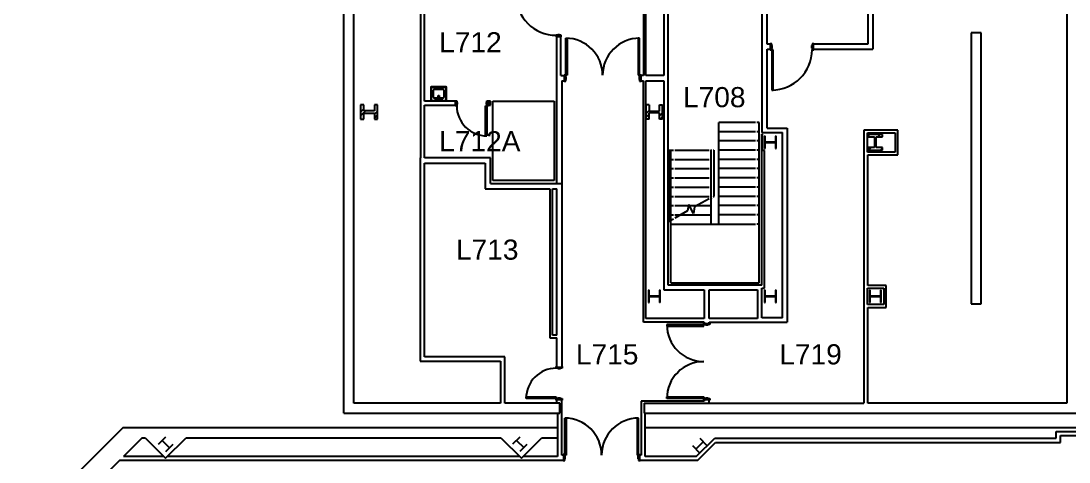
# Model space of a CAD drawing. Header units: inches. Extents: x 3 to 4899, y -154 to 4824.
# Drawn here: x 1100 to 2349, y 2703 to 3229 of the extents above; entities that cross this region are included whole.
import ezdxf

# ---------------------------------------------------------------- set-up
doc = ezdxf.new("R2010")
doc.units = ezdxf.units.IN
doc.header["$LTSCALE"] = 96
doc.header["$MEASUREMENT"] = 0
for name, color, linetype in [('A-ANNO-ROOM', 4, 'CONTINUOUS'), ('A-COLS', 5, 'CONTINUOUS'), ('A-DOOR', 2, 'CONTINUOUS'), ('A-FLOR-EVTR', 1, 'CONTINUOUS'), ('A-FLOR-PFIX', 2, 'CONTINUOUS'), ('A-FLOR-STRS', 2, 'CONTINUOUS'), ('A-WALL-FULL', 6, 'CONTINUOUS')]:
    doc.layers.add(name, color=color, linetype=linetype)
doc.styles.add('Arial', font='arial.ttf')
pattern_1 = [(45, (-0.0003, -2e-06), (-9.503515, 9.503515), []), (45, (-0.0003, 14.4), (-9.503515, 9.503515), [])]

msp = doc.modelspace()

# ---------------------------------------------------------------- hatches: boundary and pattern name
at = {"layer": 'A-COLS'}
h = msp.add_hatch(dxfattribs=at)
h.set_pattern_fill('FP_41', color=256, angle=-90, style=0, pattern_type=2)
h.set_pattern_definition([(45, (-0.0003, -2e-06), (-9.503515, 9.503515), []), (45, (-0.0003, 14.4), (-9.503515, 9.503515), [])])
h.paths.add_polyline_path([(1524.7, 3111.5), (1524.7, 3128.7), (1520.9, 3128.7), (1520.9, 3121.3), (1508.3, 3121.3), (1508.3, 3128.7), (1504.5, 3128.7), (1504.5, 3111.5), (1508.3, 3111.5), (1508.3, 3118.9), (1520.9, 3118.9), (1520.9, 3111.5)], flags=0)
h = msp.add_hatch(dxfattribs=at)
h.set_pattern_fill('FP_60', color=256, angle=90, style=0, pattern_type=2)
h.set_pattern_definition(pattern_1)
h.paths.add_polyline_path([(1861.1, 3117.1), (1864.6, 3117.1), (1864.6, 3128.6), (1861.1, 3128.6), (1861.1, 3121.2), (1848.5, 3121.2), (1848.5, 3128.6), (1845, 3128.6), (1845, 3117.1), (1848.5, 3117.1), (1848.5, 3119), (1861.1, 3119)], flags=0)
h = msp.add_hatch(dxfattribs=at)
h.set_pattern_fill('FP_60', color=256, angle=90, style=0, pattern_type=2)
h.set_pattern_definition(pattern_1)
h.paths.add_polyline_path([(1861.1, 3111.6), (1864.6, 3111.6), (1864.6, 3117.1), (1861.1, 3117.1)], flags=0)
h.paths.add_polyline_path([(1845, 3111.6), (1848.5, 3111.6), (1848.5, 3117.1), (1845, 3117.1), (1845, 3113.3)], flags=0)
h = msp.add_hatch(dxfattribs=at)
h.set_pattern_fill('FP_69', color=256, angle=-90, style=0, pattern_type=2)
h.set_pattern_definition([(45, (-0.0003, -2e-06), (-9.503515, 9.503515), []), (45, (-0.0003, 14.4), (-9.503515, 9.503515), [])])
h.paths.add_polyline_path([(1986.2, 3076.8), (1986.8, 3076.8), (1986.8, 3083.9), (1999.4, 3083.9), (1999.4, 3076.8), (2000.1, 3076.8), (2000.1, 3091.3), (1999.4, 3091.3), (1999.4, 3084.3), (1986.8, 3084.3), (1986.8, 3091.3), (1986.1, 3091.3), (1986.1, 3076.8)], flags=0)
h = msp.add_hatch(dxfattribs=at)
h.set_pattern_fill('FP_57', color=256, style=0, pattern_type=2)
h.set_pattern_definition([(45, (-0.0003, -2e-06), (-9.503515, 9.503515), []), (45, (-0.0003, 14.4), (-9.503515, 9.503515), [])])
h.paths.add_polyline_path([(2126.7, 3074.7), (2126.7, 3077.8), (2119.3, 3077.8), (2119.3, 3090.4), (2126.7, 3090.4), (2126.7, 3093.4), (2110, 3093.4), (2110, 3090.4), (2117.4, 3090.4), (2117.4, 3077.8), (2110, 3077.8), (2110, 3074.7), (2126, 3074.7)], flags=0)
h = msp.add_hatch(dxfattribs=at)
h.set_pattern_fill('FP_52', color=256, angle=-90, style=0, pattern_type=2)
h.set_pattern_definition([(45, (-0.0003, -2e-06), (-9.503515, 9.503515), []), (45, (-0.0003, 14.4), (-9.503515, 9.503515), [])])
h.paths.add_polyline_path([(1847.8, 2893.1), (1848.5, 2893.1), (1848.5, 2900.1), (1861.1, 2900.1), (1861.1, 2893.1), (1861.8, 2893.1), (1861.8, 2907.6), (1861.1, 2907.6), (1861.1, 2900.5), (1848.5, 2900.5), (1848.5, 2907.6), (1847.8, 2907.6), (1847.8, 2898.5)], flags=0)
h = msp.add_hatch(dxfattribs=at)
h.set_pattern_fill('FP_55', color=256, angle=-90, style=0, pattern_type=2)
h.set_pattern_definition([(45, (-0.0003, -2e-06), (-9.503515, 9.503515), []), (45, (-0.0003, 14.4), (-9.503515, 9.503515), [])])
h.paths.add_polyline_path([(1999.4, 2893.1), (2000.1, 2893.1), (2000.1, 2907.6), (1999.4, 2907.6), (1999.4, 2900.5), (1986.8, 2900.5), (1986.8, 2907.6), (1986.1, 2907.6), (1986.1, 2893.1), (1986.8, 2893.1), (1986.8, 2900.1), (1999.4, 2900.1)], flags=0)
h = msp.add_hatch(dxfattribs=at)
h.set_pattern_fill('FP_53', color=256, angle=-90, style=0, pattern_type=2)
h.set_pattern_definition([(45, (-0.0003, -2e-06), (-9.503515, 9.503515), []), (45, (-0.0003, 14.4), (-9.503515, 9.503515), [])])
h.paths.add_polyline_path([(2111.3, 2893.1), (2112, 2893.1), (2112, 2900.1), (2124.6, 2900.1), (2124.6, 2893.1), (2125.3, 2893.1), (2125.3, 2907.6), (2124.6, 2907.6), (2124.6, 2900.5), (2112, 2900.5), (2112, 2907.6), (2111.3, 2907.6)], flags=0)

# ---------------------------------------------------------------- linework, layer by layer
for p, q in [((1508.3, 3128.7), (1504.5, 3128.7)), ((1504.5, 3128.7), (1504.5, 3111.5)), ((1508.3, 3121.3), (1508.3, 3128.7)), ((1524.7, 3128.7), (1520.9, 3128.7)), ((1520.9, 3128.7), (1520.9, 3121.3)), ((1524.7, 3111.5), (1524.7, 3128.7)), ((1848.5, 3128.6), (1845, 3128.6)), ((1845, 3111.6), (1845, 3128.6)), ((1848.5, 3128.6), (1848.5, 3121.2)), ((1861.1, 3121.2), (1861.1, 3128.6)), ((1861.1, 3128.6), (1864.6, 3128.6)), ((1864.6, 3111.6), (1864.6, 3128.6)), ((1520.9, 3121.3), (1508.3, 3121.3)), ((1508.3, 3111.5), (1508.3, 3118.9)), ((1508.3, 3118.9), (1520.9, 3118.9)), ((1520.9, 3118.9), (1520.9, 3111.5)), ((1848.5, 3121.2), (1861.1, 3121.2)), ((1861.1, 3119), (1848.5, 3119)), ((1848.5, 3111.6), (1848.5, 3119)), ((1861.1, 3111.6), (1861.1, 3119)), ((1504.5, 3111.5), (1508.3, 3111.5)), ((1520.9, 3111.5), (1524.7, 3111.5)), ((1848.5, 3111.6), (1845, 3111.6)), ((1864.6, 3111.6), (1861.1, 3111.6)), ((1986.8, 3091.3), (1986.1, 3091.3)), ((1986.1, 3091.3), (1986.1, 3076.8)), ((1986.8, 3084.3), (1986.8, 3091.3)), ((2000.1, 3091.3), (1999.4, 3091.3)), ((1999.4, 3091.3), (1999.4, 3084.3)), ((2000.1, 3076.8), (2000.1, 3091.3)), ((2126.7, 3093.4), (2110, 3093.4)), ((2110, 3093.4), (2110, 3090.4)), ((2110, 3090.4), (2117.4, 3090.4)), ((2117.4, 3090.4), (2117.4, 3077.8)), ((2119.3, 3077.8), (2119.3, 3090.4)), ((2119.3, 3090.4), (2126.7, 3090.4)), ((2126.7, 3090.4), (2126.7, 3093.4)), ((1986.1, 3076.8), (1986.8, 3076.8)), ((1999.4, 3084.3), (1986.8, 3084.3)), ((1986.8, 3076.8), (1986.8, 3083.9)), ((1986.8, 3083.9), (1999.4, 3083.9)), ((1999.4, 3083.9), (1999.4, 3076.8)), ((1999.4, 3076.8), (2000.1, 3076.8)), ((2117.4, 3077.8), (2110, 3077.8)), ((2110, 3077.8), (2110, 3074.7)), ((2110, 3074.7), (2126.7, 3074.7)), ((2126.7, 3077.8), (2119.3, 3077.8)), ((2126.7, 3074.7), (2126.7, 3077.8)), ((1848.5, 2907.6), (1847.8, 2907.6)), ((1847.8, 2907.6), (1847.8, 2893.1)), ((1848.5, 2900.5), (1848.5, 2907.6)), ((1861.1, 2900.5), (1848.5, 2900.5)), ((1848.5, 2893.1), (1848.5, 2900.1)), ((1848.5, 2900.1), (1861.1, 2900.1)), ((1861.8, 2907.6), (1861.1, 2907.6)), ((1861.1, 2907.6), (1861.1, 2900.5)), ((1861.1, 2900.1), (1861.1, 2893.1)), ((1861.8, 2893.1), (1861.8, 2907.6)), ((1986.8, 2907.6), (1986.1, 2907.6)), ((1986.1, 2907.6), (1986.1, 2893.1)), ((1986.8, 2900.5), (1986.8, 2907.6)), ((1999.4, 2900.5), (1986.8, 2900.5)), ((1986.8, 2893.1), (1986.8, 2900.1)), ((1986.8, 2900.1), (1999.4, 2900.1)), ((2000.1, 2907.6), (1999.4, 2907.6)), ((1999.4, 2907.6), (1999.4, 2900.5)), ((1999.4, 2900.1), (1999.4, 2893.1)), ((2000.1, 2893.1), (2000.1, 2907.6)), ((2112, 2907.6), (2111.3, 2907.6)), ((2111.3, 2907.6), (2111.3, 2893.1)), ((2112, 2900.5), (2112, 2907.6)), ((2124.6, 2900.5), (2112, 2900.5)), ((2112, 2893.1), (2112, 2900.1)), ((2112, 2900.1), (2124.6, 2900.1)), ((2125.3, 2907.6), (2124.6, 2907.6)), ((2124.6, 2907.6), (2124.6, 2900.5)), ((2124.6, 2900.1), (2124.6, 2893.1)), ((2125.3, 2893.1), (2125.3, 2907.6)), ((1847.8, 2893.1), (1848.5, 2893.1)), ((1861.8, 2893.1), (1861.1, 2893.1)), ((1986.1, 2893.1), (1986.8, 2893.1)), ((1999.4, 2893.1), (2000.1, 2893.1)), ((2111.3, 2893.1), (2112, 2893.1)), ((2124.6, 2893.1), (2125.3, 2893.1))]:
    msp.add_line(p, q, dxfattribs=at)
at = {"layer": 'A-DOOR'}
for p, q in [((1741.8, 3212.1), (1739.8, 3212.1)), ((1739.8, 3212.1), (1739.8, 3211.5)), ((1741.8, 3211.5), (1741.8, 3212.1)), ((1739.8, 3211.5), (1737.8, 3211.5)), ((1737.8, 3211.5), (1737.8, 3209.5)), ((1737.8, 3209.5), (1738.3, 3209.5)), ((1738.3, 3209.5), (1738.3, 3210)), ((1738.3, 3210), (1743.2, 3210)), ((1743.7, 3211.5), (1741.8, 3211.5)), ((1743.2, 3210), (1743.2, 3209.5)), ((1743.2, 3209.5), (1743.7, 3209.5)), ((1743.7, 3209.5), (1743.7, 3211.5)), ((1749.1, 3208), (1750.8, 3208)), ((1749.1, 3164), (1749.1, 3208)), ((1750.8, 3208), (1750.8, 3164)), ((1835.3, 3208), (1835.3, 3164)), ((1837.1, 3208), (1835.3, 3208)), ((1837.1, 3164), (1837.1, 3208)), ((1992.8, 3201.5), (1992.8, 3201)), ((1994.8, 3201.5), (1992.8, 3201.5)), ((1992.8, 3201), (1993.3, 3201)), ((1993.3, 3201), (1993.3, 3194.8)), ((1994.8, 3199.5), (1994.8, 3201.5)), ((1995.4, 3199.5), (1994.8, 3199.5)), ((1995.4, 3196.3), (1995.4, 3199.5)), ((2042.8, 3199.5), (2042.2, 3199.5)), ((2042.2, 3199.5), (2042.2, 3196.3)), ((2044.8, 3201.5), (2042.8, 3201.5)), ((2042.8, 3201.5), (2042.8, 3199.5)), ((2044.3, 3201), (2044.8, 3201)), ((2044.3, 3201), (2044.3, 3194.8)), ((2044.8, 3201), (2044.8, 3201.5)), ((1993.3, 3194.8), (1992.8, 3194.8)), ((1992.8, 3194.8), (1992.8, 3194.3)), ((1992.8, 3194.3), (1994.8, 3194.3)), ((1994.8, 3194.3), (1994.8, 3196.3)), ((1994.8, 3196.3), (1995.4, 3196.3)), ((1996.6, 3194.3), (1994.8, 3194.3)), ((1994.8, 3194.3), (1994.8, 3146.3)), ((1996.6, 3146.3), (1996.6, 3194.3)), ((2042.2, 3196.3), (2042.8, 3196.3)), ((2042.8, 3196.3), (2042.8, 3194.3)), ((2042.8, 3194.3), (2044.8, 3194.3)), ((2044.8, 3194.8), (2044.3, 3194.8)), ((2044.8, 3194.3), (2044.8, 3194.8)), ((1747.1, 3164), (1747.1, 3163.5)), ((1749.1, 3164), (1747.1, 3164)), ((1747.1, 3163.5), (1747.6, 3163.5)), ((1747.6, 3163.5), (1747.6, 3157.3)), ((1750.8, 3164), (1749.1, 3164)), ((1749.1, 3162), (1749.1, 3164)), ((1749.7, 3162), (1749.1, 3162)), ((1749.7, 3158.8), (1749.7, 3162)), ((1835.3, 3164), (1837.1, 3164)), ((1837.1, 3162), (1836.5, 3162)), ((1836.5, 3162), (1836.5, 3158.8)), ((1839.1, 3164), (1837.1, 3164)), ((1837.1, 3164), (1837.1, 3162)), ((1838.6, 3157.3), (1838.6, 3163.5)), ((1838.6, 3163.5), (1839.1, 3163.5)), ((1839.1, 3163.5), (1839.1, 3164)), ((1747.6, 3157.3), (1747.1, 3157.3)), ((1747.1, 3157.3), (1747.1, 3156.8)), ((1747.1, 3156.8), (1749.1, 3156.8)), ((1749.1, 3156.8), (1749.1, 3158.8)), ((1749.1, 3158.8), (1749.7, 3158.8)), ((1836.5, 3158.8), (1837.1, 3158.8)), ((1837.1, 3158.8), (1837.1, 3156.8)), ((1837.1, 3156.8), (1839.1, 3156.8)), ((1839.1, 3157.3), (1838.6, 3157.3)), ((1839.1, 3156.8), (1839.1, 3157.3)), ((1994.8, 3146.3), (1996.6, 3146.3)), ((1617.1, 3133.5), (1619.1, 3133.5)), ((1617.1, 3133), (1617.1, 3133.5)), ((1617.6, 3133), (1617.1, 3133)), ((1617.1, 3128.1), (1617.6, 3128.1)), ((1617.1, 3127.6), (1617.1, 3128.1)), ((1619.1, 3127.6), (1617.1, 3127.6)), ((1617.6, 3128.1), (1617.6, 3133)), ((1619.1, 3133.5), (1619.1, 3131.5)), ((1619.1, 3131.5), (1619.7, 3131.5)), ((1619.1, 3129.5), (1619.1, 3127.6)), ((1619.7, 3129.5), (1619.1, 3129.5)), ((1619.7, 3131.5), (1619.7, 3129.5)), ((1653.3, 3127.6), (1655.1, 3127.6)), ((1653.3, 3091.6), (1653.3, 3127.6)), ((1654.5, 3131.5), (1655.1, 3131.5)), ((1654.5, 3129.5), (1654.5, 3131.5)), ((1655.1, 3129.5), (1654.5, 3129.5)), ((1655.1, 3133.5), (1657.1, 3133.5)), ((1655.1, 3131.5), (1655.1, 3133.5)), ((1655.1, 3127.6), (1655.1, 3129.5)), ((1655.1, 3127.6), (1655.1, 3091.6)), ((1657.1, 3127.6), (1655.1, 3127.6)), ((1656.6, 3133), (1656.6, 3128.1)), ((1657.1, 3133), (1656.6, 3133)), ((1656.6, 3128.1), (1657.1, 3128.1)), ((1657.1, 3133.5), (1657.1, 3133)), ((1657.1, 3128.1), (1657.1, 3127.6)), ((1655.1, 3091.6), (1653.3, 3091.6)), ((1869.7, 2866.7), (1869.7, 2865)), ((1913.7, 2866.7), (1869.7, 2866.7)), ((1869.7, 2865), (1913.7, 2865)), ((1913.7, 2866.7), (1913.7, 2868.7)), ((1913.7, 2868.7), (1914.2, 2868.7)), ((1913.7, 2865), (1913.7, 2866.7)), ((1915.6, 2866.7), (1913.7, 2866.7)), ((1914.2, 2868.7), (1914.2, 2868.2)), ((1914.2, 2868.2), (1920.3, 2868.2)), ((1915.6, 2866.1), (1915.6, 2866.7)), ((1918.9, 2866.1), (1915.6, 2866.1)), ((1918.9, 2866.7), (1918.9, 2866.1)), ((1920.8, 2866.7), (1918.9, 2866.7)), ((1920.3, 2868.7), (1920.8, 2868.7)), ((1920.3, 2868.2), (1920.3, 2868.7)), ((1920.8, 2868.7), (1920.8, 2866.7)), ((1737.8, 2814.7), (1737.8, 2816.7)), ((1737.8, 2816.7), (1738.3, 2816.7)), ((1739.8, 2814.7), (1737.8, 2814.7)), ((1738.3, 2816.7), (1738.3, 2816.2)), ((1738.3, 2816.2), (1744.5, 2816.2)), ((1739.8, 2814.1), (1739.8, 2814.7)), ((1743, 2814.1), (1739.8, 2814.1)), ((1743, 2814.7), (1743, 2814.1)), ((1745, 2814.7), (1743, 2814.7)), ((1744.5, 2816.7), (1745, 2816.7)), ((1744.5, 2816.2), (1744.5, 2816.7)), ((1745, 2816.7), (1745, 2814.7)), ((1701.8, 2780.5), (1737.8, 2780.5)), ((1701.8, 2778.7), (1701.8, 2780.5)), ((1737.8, 2778.7), (1701.8, 2778.7)), ((1737.8, 2780.5), (1737.8, 2778.7)), ((1737.8, 2778.7), (1739.8, 2778.7)), ((1737.8, 2776.7), (1737.8, 2778.7)), ((1738.3, 2776.7), (1737.8, 2776.7)), ((1738.3, 2777.2), (1738.3, 2776.7)), ((1744.5, 2777.2), (1738.3, 2777.2)), ((1739.8, 2779.3), (1743, 2779.3)), ((1739.8, 2778.7), (1739.8, 2779.3)), ((1743, 2779.3), (1743, 2778.7)), ((1743, 2778.7), (1745, 2778.7)), ((1744.5, 2776.7), (1744.5, 2777.2)), ((1745, 2776.7), (1744.5, 2776.7)), ((1745, 2778.7), (1745, 2776.7)), ((1869.7, 2780.5), (1913.7, 2780.5)), ((1869.7, 2778.7), (1869.7, 2780.5)), ((1913.7, 2778.7), (1869.7, 2778.7)), ((1913.7, 2780.5), (1913.7, 2778.7)), ((1913.7, 2778.7), (1915.6, 2778.7)), ((1913.7, 2776.7), (1913.7, 2778.7)), ((1914.2, 2776.7), (1913.7, 2776.7)), ((1914.2, 2777.2), (1914.2, 2776.7)), ((1920.3, 2777.2), (1914.2, 2777.2)), ((1915.6, 2779.3), (1918.9, 2779.3)), ((1915.6, 2778.7), (1915.6, 2779.3)), ((1918.9, 2779.3), (1918.9, 2778.7)), ((1918.9, 2778.7), (1920.8, 2778.7)), ((1920.3, 2776.7), (1920.3, 2777.2)), ((1920.8, 2776.7), (1920.3, 2776.7)), ((1920.8, 2778.7), (1920.8, 2776.7)), ((1747.9, 2755.3), (1749.6, 2755.3)), ((1747.9, 2711.8), (1747.9, 2755.3)), ((1749.6, 2755.3), (1749.6, 2711.3)), ((1834.1, 2755.3), (1834.1, 2711.3)), ((1835.9, 2709.9), (1835.9, 2755.3)), ((1745.9, 2711.8), (1745.9, 2711.3)), ((1747.9, 2711.8), (1745.9, 2711.8)), ((1747.9, 2709.9), (1747.9, 2711.8)), ((1835.9, 2711.8), (1837.9, 2711.8)), ((1835.9, 2711.8), (1835.9, 2709.9)), ((1837.9, 2711.3), (1837.9, 2711.8)), ((1745.9, 2711.3), (1746.4, 2711.3)), ((1746.4, 2705.2), (1745.9, 2705.2)), ((1745.9, 2705.2), (1745.9, 2704.7)), ((1745.9, 2704.7), (1747.9, 2704.7)), ((1746.4, 2711.3), (1746.4, 2705.2)), ((1749.6, 2711.3), (1747.9, 2711.3)), ((1748.5, 2709.9), (1747.9, 2709.9)), ((1747.9, 2704.7), (1747.9, 2706.6)), ((1747.9, 2706.6), (1748.5, 2706.6)), ((1748.5, 2706.6), (1748.5, 2709.9)), ((1834.1, 2711.3), (1835.9, 2711.3)), ((1835.2, 2709.9), (1835.2, 2706.6)), ((1835.2, 2709.9), (1835.9, 2709.9)), ((1835.2, 2709.9), (1835.2, 2706.6)), ((1835.2, 2706.6), (1835.9, 2706.6)), ((1835.9, 2706.6), (1835.9, 2704.7)), ((1835.9, 2704.7), (1837.9, 2704.7)), ((1837.4, 2705.2), (1837.4, 2711.3)), ((1837.4, 2711.3), (1837.9, 2711.3)), ((1837.9, 2705.2), (1837.4, 2705.2)), ((1837.9, 2704.7), (1837.9, 2705.2))]:
    msp.add_line(p, q, dxfattribs=at)
for centre, radius, start, end in [((1737.8, 3259.5), 48, 180, 270), ((1737.8, 3259.5), 48, 180, 270), ((1749.1, 3164), 44, 0, 90), ((1837.1, 3164), 44, 90, 180), ((1994.8, 3194.3), 48, 270, 0), ((1994.8, 3194.3), 48, 270, 0), ((1655.1, 3127.6), 36, 180, 270), ((1655.1, 3127.6), 36, 180, 270), ((1913.7, 2866.7), 44, 180, 270), ((1737.8, 2778.7), 36, 90, 180), ((1737.8, 2778.7), 36, 90, 180), ((1913.7, 2778.7), 44, 90, 180), ((1747.9, 2711.3), 44, 0, 90), ((1835.9, 2711.3), 44, 90, 180)]:
    msp.add_arc(centre, radius, start, end, dxfattribs=at)
at = {"layer": 'A-FLOR-EVTR'}
for p, q in [((1662.3, 3038.5), (1662.3, 3133)), ((1662.3, 3133), (1735.3, 3133)), ((1735.3, 3133), (1735.3, 3038.5)), ((1735.3, 3038.5), (1662.3, 3038.5))]:
    msp.add_line(p, q, dxfattribs=at)
at = {"layer": 'A-FLOR-PFIX'}
for p, q in [((1606.1, 3150), (1589.1, 3150)), ((1605.6, 3149.5), (1589.6, 3149.5)), ((1588.1, 3149), (1588.1, 3133)), ((1588.6, 3148.5), (1588.6, 3134)), ((1591.1, 3146), (1591.1, 3138)), ((1603.1, 3147), (1592.1, 3147)), ((1592.1, 3137), (1597, 3137)), ((1597, 3134.4), (1597, 3139.6)), ((1597, 3139.6), (1598.2, 3139.6)), ((1598.2, 3139.6), (1598.2, 3134.4)), ((1598.2, 3137), (1603.1, 3137)), ((1604.1, 3138), (1604.1, 3146)), ((1606.6, 3134), (1606.6, 3148.5)), ((1607.1, 3133), (1607.1, 3149)), ((1588.6, 3134), (1606.6, 3134)), ((1598.2, 3134.4), (1597, 3134.4))]:
    msp.add_line(p, q, dxfattribs=at)
for centre in [(1594.5, 3135), (1600.7, 3135)]:
    msp.add_circle(centre, 0.75, dxfattribs=at)
for centre, start, end in [((1589.1, 3149), 90, 180), ((1589.6, 3148.5), 90, 180), ((1605.6, 3148.5), 0, 90), ((1606.1, 3149), 0, 90), ((1592.1, 3146), 90, 180), ((1592.1, 3138), 180, 270), ((1603.1, 3146), 0, 90), ((1603.1, 3138), 270, 0)]:
    msp.add_arc(centre, 1, start, end, dxfattribs=at)
at = {"layer": 'A-FLOR-STRS'}
for p, q in [((1975.5, 3107.6), (1931.8, 3107.6)), ((1931.8, 2986.6), (1931.8, 3107.6)), ((1979.8, 3107.6), (1977, 3107.6)), ((1979.8, 2916.6), (1979.8, 3107.6)), ((1975.5, 3096.6), (1931.8, 3096.6)), ((1979.8, 3096.6), (1977, 3096.6)), ((1871.6, 3074.6), (1877.5, 3074.6)), ((1871.6, 3074.6), (1871.6, 2989.6)), ((1874.6, 2916.6), (1874.6, 3074.6)), ((1879, 3074.6), (1920.3, 3074.6)), ((1921.8, 3074.6), (1923.3, 3074.6)), ((1922.6, 2986.6), (1922.6, 3074.6)), ((1924.8, 3074.6), (1925.6, 3074.6)), ((1925.6, 3074.6), (1925.6, 3019.6)), ((1975.5, 3085.6), (1931.8, 3085.6)), ((1975.5, 3074.6), (1931.8, 3074.6)), ((1979.8, 3085.6), (1977, 3085.6)), ((1979.8, 3074.6), (1977, 3074.6)), ((1874.6, 3063.6), (1877.5, 3063.6)), ((1879, 3063.6), (1920.3, 3063.6)), ((1921.8, 3063.6), (1922.6, 3063.6)), ((1975.5, 3063.6), (1931.8, 3063.6)), ((1979.8, 3063.6), (1977, 3063.6)), ((1874.6, 3052.6), (1877.5, 3052.6)), ((1879, 3052.6), (1920.3, 3052.6)), ((1921.8, 3052.6), (1922.6, 3052.6)), ((1975.5, 3052.6), (1931.8, 3052.6)), ((1979.8, 3052.6), (1977, 3052.6)), ((1874.6, 3041.6), (1877.5, 3041.6)), ((1879, 3041.6), (1920.3, 3041.6)), ((1921.8, 3041.6), (1922.6, 3041.6)), ((1975.5, 3041.6), (1931.8, 3041.6)), ((1979.8, 3041.6), (1977, 3041.6)), ((1874.6, 3030.6), (1877.5, 3030.6)), ((1879, 3030.6), (1920.3, 3030.6)), ((1921.8, 3030.6), (1922.6, 3030.6)), ((1975.5, 3030.6), (1931.8, 3030.6)), ((1979.8, 3030.6), (1977, 3030.6)), ((1874.6, 3019.6), (1877.5, 3019.6)), ((1879, 3019.6), (1920.3, 3019.6)), ((1920.3, 3016.7), (1902.8, 3006.9)), ((1921.8, 3019.6), (1922.6, 3019.6)), ((1921.8, 3017.5), (1923.3, 3018.3)), ((1924.8, 3019.2), (1925.6, 3019.6)), ((1975.5, 3019.6), (1931.8, 3019.6)), ((1979.8, 3019.6), (1977, 3019.6)), ((1874.6, 3008.6), (1877.5, 3008.6)), ((1879, 3008.6), (1922.6, 3008.6)), ((1894.4, 3002.2), (1879, 2993.7)), ((1895.7, 3009.8), (1894.4, 3002.2)), ((1901.5, 2999.3), (1895.7, 3009.8)), ((1902.8, 3006.9), (1901.5, 2999.3)), ((1975.5, 3008.6), (1931.8, 3008.6)), ((1979.8, 3008.6), (1977, 3008.6)), ((1871.6, 2989.6), (1877.5, 2992.8)), ((1874.6, 2997.6), (1877.5, 2997.6)), ((1879, 2997.6), (1922.6, 2997.6)), ((1975.5, 2997.6), (1931.8, 2997.6)), ((1979.8, 2997.6), (1977, 2997.6)), ((1874.6, 2986.6), (1975.5, 2986.6)), ((1979.8, 2986.6), (1977, 2986.6)), ((1874.6, 2916.6), (1979.8, 2916.6))]:
    msp.add_line(p, q, dxfattribs=at)
at = {"layer": 'A-WALL-FULL'}
for p, q in [((1484.6, 2761.1), (1484.6, 3883.1)), ((1496.6, 2773.1), (1496.6, 3871.1)), ((2346.6, 3867.9), (2346.6, 2773.1)), ((1576, 3365.9), (1576, 3065.3)), ((1580.8, 3133), (1580.8, 3365.9)), ((1841.7, 3370.8), (1841.7, 3163.5)), ((1844.8, 3163.5), (1844.8, 3367.7)), ((1866.1, 3357.3), (1866.1, 3163.5)), ((2115.3, 3312), (2115.3, 3194.8)), ((1871.3, 2913.6), (1871.3, 3309)), ((1983.1, 3309), (1983.1, 3095.6)), ((2109.2, 3309), (2109.2, 3201)), ((1989.2, 3201), (1989.2, 3283)), ((2232.6, 3214.6), (2232.6, 2891.3)), ((2244.6, 3214.6), (2232.6, 3214.6)), ((2244.6, 2891.3), (2244.6, 3214.6)), ((1738.3, 3034.7), (1738.3, 3210)), ((1743.2, 3210), (1738.3, 3210)), ((1743.2, 3163.5), (1743.2, 3210)), ((1993.3, 3201), (1989.2, 3201)), ((1993.3, 3194.8), (1993.3, 3201)), ((2109.2, 3201), (2044.3, 3201)), ((2044.3, 3201), (2044.3, 3194.8)), ((1989.2, 3194.8), (1993.3, 3194.8)), ((1989.2, 3100.8), (1989.2, 3194.8)), ((2044.3, 3194.8), (2115.3, 3194.8)), ((1743.2, 3163.5), (1747.6, 3163.5)), ((1747.6, 3157.3), (1747.6, 3163.5)), ((1841.7, 3163.5), (1838.6, 3163.5)), ((1838.6, 3163.5), (1838.6, 3157.3)), ((1866.1, 3163.5), (1844.8, 3163.5)), ((1744.5, 3157.3), (1747.6, 3157.3)), ((1744.5, 3157.3), (1744.5, 2816.7)), ((1838.6, 3157.3), (1841.7, 3157.3)), ((1841.7, 2869.7), (1841.7, 3157.3)), ((1844.8, 2874), (1844.8, 3157.3)), ((1844.8, 3157.3), (1866.1, 3157.3)), ((1866.1, 3157.3), (1866.1, 2908.3)), ((1617.6, 3133), (1580.8, 3133)), ((1580.8, 3128.1), (1617.6, 3128.1)), ((1580.8, 3065.3), (1580.8, 3128.1)), ((1617.6, 3128.1), (1617.6, 3133)), ((1656.6, 3133), (1656.6, 3128.1)), ((1659.3, 3133), (1656.6, 3133)), ((1656.6, 3128.1), (1659.3, 3128.1)), ((1659.3, 3128.1), (1659.3, 3133)), ((1989.2, 3100.8), (2013, 3100.8)), ((2013, 3100.8), (2013, 2869.7)), ((1983.1, 3095.6), (2007.7, 3095.6)), ((1983.1, 2913.6), (1983.1, 3093.8)), ((1983.7, 3093.8), (1983.1, 3093.8)), ((1983.7, 3074.3), (1983.7, 3093.8)), ((2007.7, 2875), (2007.7, 3095.6)), ((2104.6, 3098.3), (2104.6, 2773.1)), ((2145, 3098.3), (2104.6, 3098.3)), ((2108.8, 3095.2), (2141.8, 3095.2)), ((2108.8, 3072.2), (2108.8, 3095.2)), ((2141.8, 3095.2), (2141.8, 3072.2)), ((2145, 3069.1), (2145, 3098.3)), ((1986.2, 3074.3), (1983.7, 3074.3)), ((1986.2, 2910.1), (1986.2, 3074.3)), ((1575.6, 3065.3), (1575.6, 2823)), ((1575.6, 3065.3), (1576, 3065.3)), ((1659.3, 3065.3), (1580.8, 3065.3)), ((1659.3, 3034.7), (1659.3, 3065.3)), ((2141.8, 3072.2), (2108.8, 3072.2)), ((2109.5, 3069.1), (2145, 3069.1)), ((2109.5, 2913.3), (2109.5, 3069.1)), ((1580.8, 3059.2), (1653.2, 3059.2)), ((1580.8, 2828.2), (1580.8, 3059.2)), ((1653.2, 3059.2), (1653.2, 3028.6)), ((1653.2, 3028.6), (1730.2, 3028.6)), ((1659.3, 3034.7), (1744.5, 3034.7)), ((1730.2, 3028.6), (1730.2, 2851.1)), ((1733.3, 3028.6), (1738.3, 3028.6)), ((1733.3, 2854.2), (1733.3, 3028.6)), ((1738.3, 2854.2), (1738.3, 3028.6)), ((1983.1, 2913.6), (1871.3, 2913.6)), ((2131.3, 2913.3), (2109.5, 2913.3)), ((2131.3, 2887.3), (2131.3, 2913.3)), ((1866.1, 2908.3), (1914.2, 2908.3)), ((1914.2, 2908.3), (1914.2, 2874)), ((1920.3, 2908.3), (1977.8, 2908.3)), ((1920.3, 2874), (1920.3, 2908.3)), ((1977.8, 2908.3), (1977.8, 2874)), ((1983.1, 2910.1), (1986.2, 2910.1)), ((1983.1, 2875), (1983.1, 2910.1)), ((2108.8, 2910.2), (2128.2, 2910.2)), ((2108.8, 2890.5), (2108.8, 2910.2)), ((2128.2, 2910.2), (2128.2, 2890.5)), ((2128.2, 2890.5), (2108.8, 2890.5)), ((2109.5, 2773.1), (2109.5, 2887.3)), ((2109.5, 2887.3), (2131.3, 2887.3)), ((2232.6, 2891.3), (2244.6, 2891.3)), ((2007.7, 2875), (1983.1, 2875)), ((1914.2, 2869.7), (1841.7, 2869.7)), ((1914.2, 2874), (1844.8, 2874)), ((1914.2, 2869.7), (1914.2, 2868.7)), ((1977.8, 2874), (1920.3, 2874)), ((1920.3, 2868.7), (1920.3, 2869.7)), ((1920.3, 2869.7), (2013, 2869.7)), ((1730.2, 2851.1), (1738.3, 2851.1)), ((1738.3, 2854.2), (1733.3, 2854.2)), ((1738.3, 2816.7), (1738.3, 2851.1)), ((1676.4, 2828.2), (1580.8, 2828.2)), ((1676.4, 2773.1), (1676.4, 2828.2)), ((1575.6, 2823), (1671.2, 2823)), ((1671.2, 2823), (1671.2, 2773.1)), ((1738.3, 2773.1), (1738.3, 2776.7)), ((1744.5, 2711.3), (1744.5, 2776.7)), ((1914.2, 2775.3), (1839, 2775.3)), ((1839, 2775.3), (1839, 2711.3)), ((1914.2, 2776.7), (1914.2, 2775.3)), ((1920.3, 2773.1), (1920.3, 2776.7)), ((1671.2, 2773.1), (1496.6, 2773.1)), ((1742.2, 2773.1), (1676.4, 2773.1)), ((1742.2, 2761.1), (1742.2, 2773.1)), ((1842.7, 2773.1), (1914.2, 2773.1)), ((1842.7, 2773.1), (2104.6, 2773.1)), ((1842.7, 2773.1), (1842.7, 2761.1)), ((2346.6, 2773.1), (2109.5, 2773.1)), ((1484.6, 2761.1), (1742.2, 2761.1)), ((1739.2, 2761.1), (1739.2, 2709.4)), ((1842.7, 2761.1), (2427.7, 2761.1)), ((1843.7, 2709.4), (1843.7, 2761.1)), ((1221, 2743.8), (1099.6, 2622.4)), ((1739.2, 2743.8), (1221, 2743.8)), ((2427.7, 2743.8), (1843.7, 2743.8)), ((2334, 2739.3), (2427.7, 2739.3)), ((2334, 2731.3), (2334, 2739.3)), ((1244.2, 2731.8), (1221.8, 2709.4)), ((1244.2, 2731.8), (1247.5, 2731.8)), ((1247.5, 2731.8), (1271.9, 2707.4)), ((1263.7, 2724.3), (1272.2, 2732.8)), ((1268, 2728.5), (1276.7, 2719.8)), ((1271.9, 2707.4), (1296.4, 2731.8)), ((1296.4, 2731.8), (1671.8, 2731.8)), ((1671.8, 2731.8), (1696.2, 2707.4)), ((1686.1, 2724.6), (1694.6, 2733.1)), ((1690.3, 2728.8), (1699, 2720.1)), ((1694.8, 2715.9), (1703.3, 2724.4)), ((1696.2, 2707.4), (1720.6, 2731.8)), ((1720.6, 2731.8), (1739.2, 2731.8)), ((1913, 2727), (1904.3, 2718.3)), ((1904.8, 2709.4), (1926.7, 2731.3)), ((1906.6, 2705.2), (1927.8, 2726.4)), ((1908.8, 2731.2), (1917.2, 2722.7)), ((1926.7, 2731.3), (2334, 2731.3)), ((1927.8, 2726.4), (2338.9, 2726.4)), ((2338.9, 2726.4), (2338.9, 2734.4)), ((2338.9, 2734.4), (2427.7, 2734.4)), ((1272.4, 2715.6), (1280.9, 2724.1)), ((1900.1, 2722.5), (1908.5, 2714)), ((1217.6, 2705.2), (1117.5, 2605.1)), ((1217.6, 2705.2), (1746.4, 2705.2)), ((1269.9, 2709.4), (1221.8, 2709.4)), ((1694.1, 2709.4), (1274, 2709.4)), ((1739.2, 2709.4), (1698.3, 2709.4)), ((1745.9, 2711.3), (1744.5, 2711.3)), ((1837.4, 2705.2), (1906.6, 2705.2)), ((1839, 2711.3), (1837.9, 2711.3)), ((1904.8, 2709.4), (1843.7, 2709.4))]:
    msp.add_line(p, q, dxfattribs=at)

# ---------------------------------------------------------------- texts
at = {"layer": 'A-ANNO-ROOM', "style": 'Arial'}
for s, p in [('L712', (1598.2, 3191.2)), ('L708', (1888.9, 3125.8)), ('L712A', (1598.2, 3073.3)), ('L713', (1618.2, 2944.1)), ('L715', (1761.2, 2819.3)), ('L719', (2003.7, 2819.3))]:
    msp.add_text(s, height=24, dxfattribs=at).set_placement(p)

doc.saveas('drawing.dxf')
